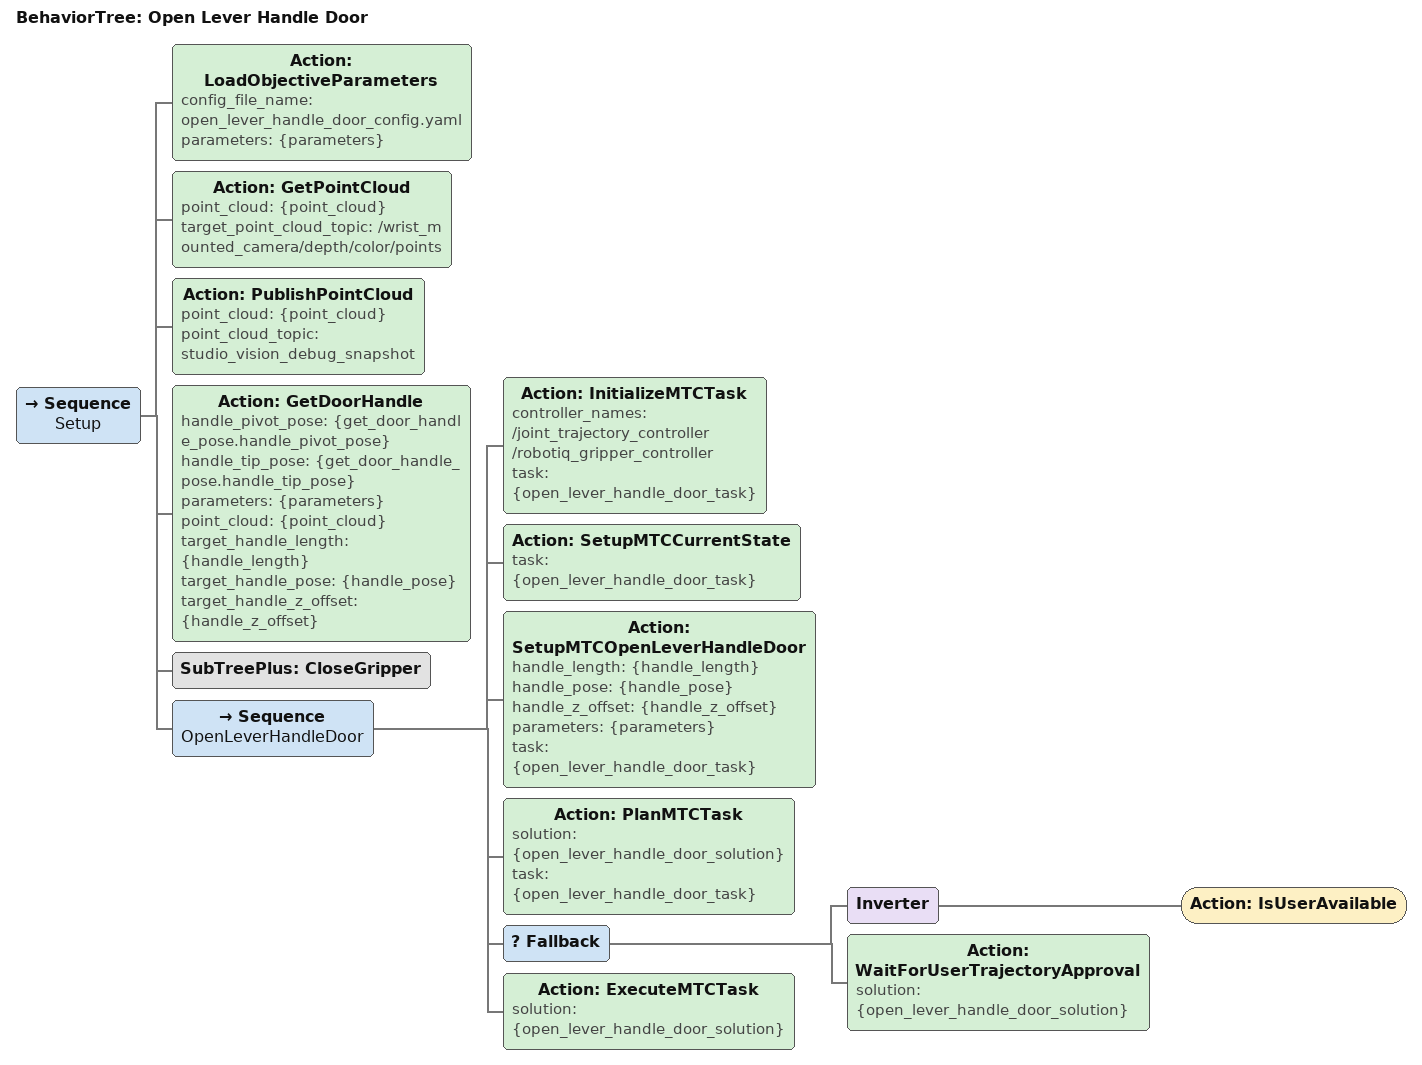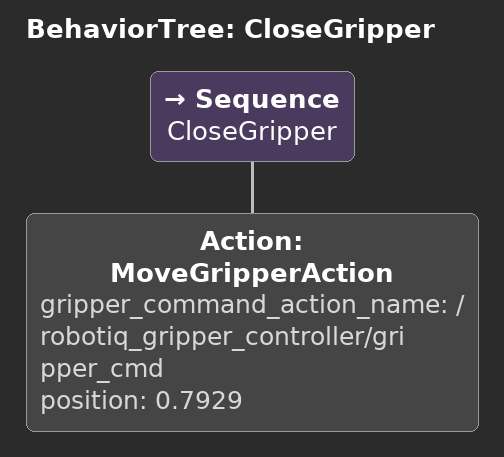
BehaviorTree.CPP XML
<?xml version="1.0"?>
<root main_tree_to_execute="Open Lever Handle Door">
    <BehaviorTree ID="Open Lever Handle Door" _description="Open a lever handle door by turning the handle and pushing the door">
        <Sequence name="Setup">
            <Action ID="LoadObjectiveParameters" config_file_name="open_lever_handle_door_config.yaml" parameters="{parameters}"/>
            <Action ID="GetPointCloud" point_cloud="{point_cloud}" target_point_cloud_topic="/wrist_mounted_camera/depth/color/points"/>
            <Action ID="PublishPointCloud" point_cloud="{point_cloud}" point_cloud_topic="studio_vision_debug_snapshot"/>
            <Action ID="GetDoorHandle" handle_pivot_pose="{get_door_handle_pose.handle_pivot_pose}" handle_tip_pose="{get_door_handle_pose.handle_tip_pose}" parameters="{parameters}" point_cloud="{point_cloud}" target_handle_length="{handle_length}" target_handle_pose="{handle_pose}" target_handle_z_offset="{handle_z_offset}"/>
            <SubTreePlus ID="CloseGripper"/>
            <Sequence name="OpenLeverHandleDoor">
                <Action ID="InitializeMTCTask" controller_names="/joint_trajectory_controller /robotiq_gripper_controller" task="{open_lever_handle_door_task}"/>
                <Action ID="SetupMTCCurrentState" task="{open_lever_handle_door_task}"/>
                <Action ID="SetupMTCOpenLeverHandleDoor" handle_length="{handle_length}" handle_pose="{handle_pose}" handle_z_offset="{handle_z_offset}" parameters="{parameters}" task="{open_lever_handle_door_task}"/>
                <Action ID="PlanMTCTask" solution="{open_lever_handle_door_solution}" task="{open_lever_handle_door_task}"/>
                <Fallback>
                    <Inverter>
                        <Action ID="IsUserAvailable"/>
                    </Inverter>
                    <Action ID="WaitForUserTrajectoryApproval" solution="{open_lever_handle_door_solution}"/>
                </Fallback>
                <Action ID="ExecuteMTCTask" solution="{open_lever_handle_door_solution}"/>
            </Sequence>
        </Sequence>
    </BehaviorTree>
    <BehaviorTree ID="CloseGripper">
        <Sequence name="CloseGripper">
            <Action ID="MoveGripperAction" gripper_command_action_name="/robotiq_gripper_controller/gripper_cmd" position="0.7929"/>
        </Sequence>
    </BehaviorTree>
</root>
